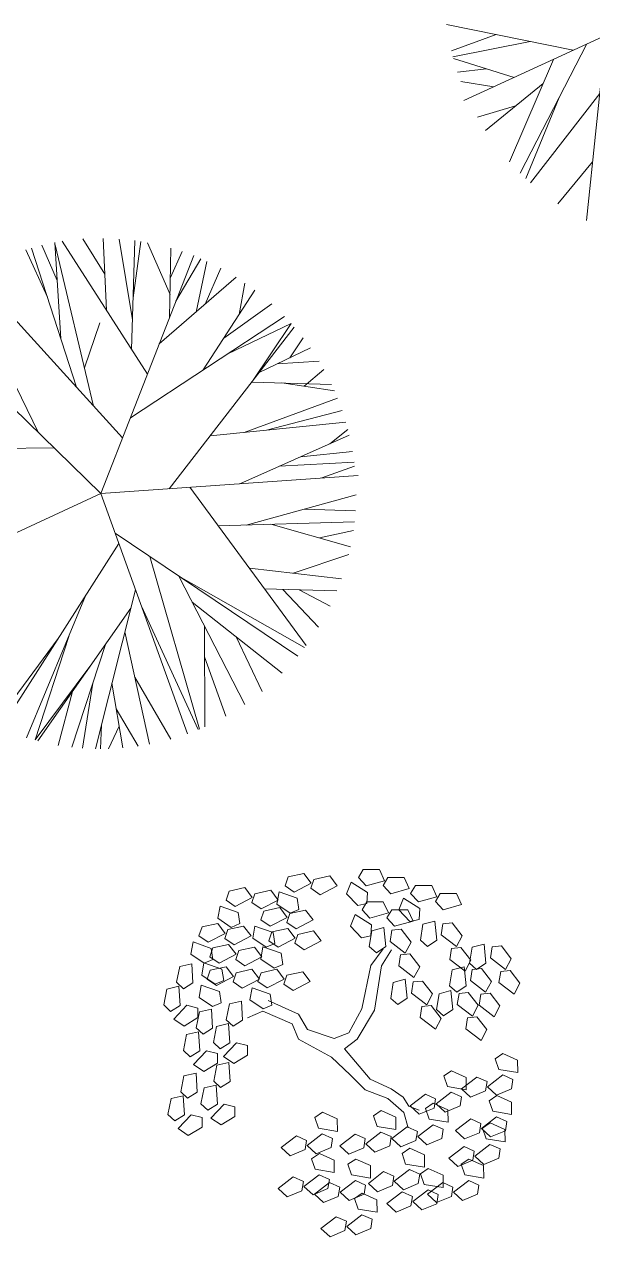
# Model space of a CAD drawing. Header units: millimetres. Extents: x 997 to 4249, y 599 to 1440.
# Drawn here: x 1225.14 to 1233.71, y 966.63 to 984.9 of the extents above; entities that cross this region are included whole.
import ezdxf

# ---------------------------------------------------------------- set-up
doc = ezdxf.new("R2010")
doc.units = ezdxf.units.MM
doc.linetypes.add('Continuo', pattern=[0])
doc.layers.add('cercas existentes', color=18, linetype='Continuous')
doc.layers.add('taludes', color=9, linetype='Continuous')

# ---------------------------------------------------------------- blocks, each defined once
blk = doc.blocks.new('gtfoods1')
at = {"layer": 'taludes', "lineweight": 5, "extrusion": (-0.01642, -0.01246, 0.999788)}
for p, q in [((-689.135, 324.472, 12.075), (-692.689, 322.832, 11.996)), ((-691.044, 323.591, 12.033), (-692.95, 323.98, 12.006)), ((-692.203, 323.827, 12.017), (-692.878, 323.583, 12.002)), ((-691.69, 323.723, 12.024), (-692.856, 323.495, 12.002)), ((-690.837, 323.686, 12.037), (-691.844, 321.741, 11.996)), ((-690.552, 323.818, 12.044), (-690.842, 321.025, 12.004)), ((-691.932, 323.181, 12.013), (-692.848, 323.466, 12.001)), ((-692.351, 323.311, 12.008), (-692.787, 323.262, 12)), ((-691.34, 323.454, 12.026), (-692.003, 321.908, 11.996)), ((-692.237, 323.04, 12.006), (-692.736, 323.119, 11.999)), ((-691.496, 323.09, 12.019), (-692.365, 322.383, 11.996)), ((-690.643, 322.941, 12.031), (-691.687, 321.593, 11.997)), ((-691.91, 322.753, 12.008), (-692.487, 322.585, 11.996)), ((-691.255, 322.88, 12.02), (-691.758, 321.658, 11.997)), ((-690.75, 321.912, 12.017), (-691.275, 321.275, 12)), ((-698.101, 320.216, 12.117), (-698.431, 320.747, 12.118)), ((-698.077, 319.676, 12.111), (-698.125, 320.756, 12.124)), ((-697.683, 319.53, 12.116), (-697.882, 320.746, 12.127)), ((-698.966, 319.869, 12.099), (-699.291, 320.586, 12.102)), ((-698.526, 318.512, 12.089), (-699.207, 320.611, 12.104)), ((-698.816, 320.121, 12.104), (-699.05, 320.652, 12.107)), ((-698.762, 319.24, 12.094), (-698.851, 320.694, 12.111)), ((-698.268, 318.229, 12.09), (-698.849, 320.658, 12.11)), ((-697.458, 318.709, 12.109), (-698.741, 320.712, 12.113)), ((-697.697, 319.082, 12.11), (-697.646, 320.722, 12.131)), ((-697.673, 319.859, 12.12), (-697.555, 320.708, 12.132)), ((-697.117, 319.91, 12.13), (-697.457, 320.691, 12.134)), ((-697.124, 319.564, 12.125), (-697.103, 320.608, 12.138)), ((-697.112, 320.168, 12.133), (-696.936, 320.556, 12.141)), ((-698.16, 316.909, 12.075), (-696.759, 320.5, 12.143)), ((-697.028, 319.812, 12.13), (-696.651, 320.448, 12.144)), ((-696.726, 319.646, 12.133), (-696.564, 320.409, 12.145)), ((-697.832, 317.749, 12.091), (-700.092, 320.236, 12.085)), ((-696.587, 319.766, 12.136), (-696.353, 320.305, 12.147)), ((-699.101, 317.827, 12.071), (-700.24, 320.146, 12.081)), ((-697.279, 319.168, 12.118), (-696.119, 320.17, 12.149)), ((-696.075, 319.61, 12.143), (-695.988, 320.083, 12.15)), ((-696.616, 318.774, 12.124), (-695.838, 319.976, 12.151)), ((-696.307, 319.251, 12.135), (-695.586, 319.768, 12.153)), ((-698.16, 316.909, 12.075), (-700.914, 319.596, 12.063)), ((-698.406, 318.804, 12.095), (-698.175, 319.482, 12.107)), ((-697.714, 318.052, 12.097), (-695.392, 319.58, 12.154)), ((-696.248, 319.016, 12.133), (-695.291, 319.472, 12.154)), ((-695.291, 319.472, 12.154), (-695.886, 318.591, 12.133)), ((-697.132, 316.982, 12.093), (-695.245, 319.419, 12.154)), ((-695.775, 318.735, 12.137), (-695.002, 319.105, 12.154)), ((-695.314, 318.956, 12.147), (-695.112, 319.255, 12.154)), ((-695.505, 318.864, 12.143), (-694.871, 318.903, 12.154)), ((-695.094, 318.527, 12.146), (-694.799, 318.78, 12.154)), ((-695.886, 318.591, 12.133), (-694.684, 318.556, 12.153)), ((-695.431, 318.578, 12.141), (-694.639, 318.457, 12.152)), ((-696.001, 317.832, 12.122), (-694.592, 318.347, 12.152)), ((-695.666, 317.865, 12.128), (-694.523, 318.163, 12.15)), ((-696.514, 317.78, 12.113), (-694.467, 317.986, 12.149)), ((-694.709, 317.66, 12.141), (-694.437, 317.877, 12.148)), ((-696.068, 317.057, 12.111), (-694.416, 317.791, 12.147)), ((-698.868, 317.6, 12.072), (-701.95, 317.568, 12.021)), ((-695.149, 317.465, 12.131), (-694.366, 317.546, 12.145)), ((-695.471, 317.322, 12.124), (-694.343, 317.385, 12.144)), ((-694.83, 317.145, 12.133), (-694.336, 317.324, 12.143)), ((-698.16, 316.909, 12.075), (-694.285, 317.184, 12.142)), ((-698.16, 316.909, 12.075), (-701.714, 315.269, 11.996)), ((-698.16, 316.909, 12.075), (-696.855, 313.29, 12.051)), ((-696.817, 317.004, 12.098), (-695.066, 314.622, 12.097)), ((-695.969, 316.436, 12.105), (-694.313, 316.893, 12.138)), ((-695.095, 316.677, 12.122), (-694.322, 316.65, 12.135)), ((-696.39, 316.423, 12.098), (-694.336, 316.486, 12.133)), ((-695.597, 316.447, 12.111), (-694.397, 316.109, 12.127)), ((-694.864, 316.241, 12.121), (-694.353, 316.354, 12.131)), ((-697.945, 316.312, 12.071), (-695.193, 314.459, 12.093)), ((-697.888, 316.155, 12.07), (-699.669, 313.37, 12.006)), ((-695.26, 315.708, 12.108), (-694.424, 315.992, 12.125)), ((-697.422, 315.96, 12.075), (-696.673, 313.36, 12.055)), ((-696.986, 315.667, 12.079), (-695.089, 314.591, 12.097)), ((-696.986, 315.667, 12.079), (-695.992, 313.73, 12.071)), ((-695.921, 315.784, 12.098), (-694.534, 315.623, 12.119)), ((-697.638, 315.461, 12.066), (-698.242, 313.062, 12.026)), ((-695.692, 315.474, 12.098), (-694.602, 315.445, 12.115)), ((-695.416, 315.466, 12.102), (-694.882, 314.895, 12.104)), ((-695.171, 315.46, 12.106), (-694.705, 315.215, 12.111)), ((-698.39, 315.369, 12.052), (-699.279, 313.228, 12.011)), ((-696.784, 315.273, 12.077), (-695.426, 314.201, 12.086)), ((-697.708, 315.183, 12.061), (-699.109, 313.181, 12.013)), ((-697.549, 315.215, 12.064), (-696.694, 313.352, 12.055)), ((-696.598, 314.91, 12.076), (-696.595, 313.394, 12.057)), ((-698.803, 314.725, 12.037), (-699.772, 313.416, 12.005)), ((-698.644, 314.758, 12.04), (-699.151, 313.2, 12.013)), ((-697.798, 314.825, 12.055), (-697.429, 313.131, 12.04)), ((-696.123, 314.751, 12.082), (-695.73, 313.926, 12.078)), ((-698.09, 314.637, 12.048), (-698.598, 313.087, 12.02)), ((-696.597, 314.447, 12.07), (-696.277, 313.554, 12.064)), ((-698.324, 314.303, 12.04), (-699.151, 313.2, 12.013)), ((-698.282, 314.051, 12.037), (-698.436, 313.071, 12.023)), ((-697.992, 314.053, 12.042), (-697.827, 313.076, 12.033)), ((-697.649, 314.143, 12.049), (-697.105, 313.209, 12.046)), ((-698.588, 313.926, 12.031), (-698.801, 313.115, 12.017)), ((-697.927, 313.665, 12.038), (-697.595, 313.103, 12.037)), ((-698.151, 313.422, 12.032), (-698.164, 313.061, 12.027)), ((-697.883, 313.405, 12.036), (-698.044, 313.063, 12.029))]:
    blk.add_line(p, q, dxfattribs=at)
at = {"layer": 'taludes', "linetype": 'Continuo', "lineweight": 5, "extrusion": (-0.012368, -0.016489, 0.999788)}
for p, q in [((-694.28, 311.122, 12.116), (-694.207, 311.243, 12.119)), ((-694.207, 311.243, 12.119), (-693.963, 311.244, 12.122)), ((-693.963, 311.244, 12.122), (-693.885, 311.075, 12.12)), ((-695.385, 310.998, 12.101), (-695.339, 311.132, 12.103)), ((-695.339, 311.132, 12.103), (-695.101, 311.185, 12.107)), ((-695.101, 311.185, 12.107), (-694.989, 311.036, 12.106)), ((-694.995, 310.96, 12.105), (-694.949, 311.093, 12.108)), ((-694.949, 311.093, 12.108), (-694.712, 311.146, 12.111)), ((-694.712, 311.146, 12.111), (-694.599, 310.997, 12.11)), ((-694.457, 310.878, 12.11), (-694.387, 311.051, 12.114)), ((-694.387, 311.051, 12.114), (-694.141, 310.899, 12.114)), ((-694.164, 310.999, 12.116), (-694.28, 311.122, 12.116)), ((-693.885, 311.075, 12.12), (-694.164, 310.999, 12.116)), ((-693.907, 311.002, 12.119), (-693.834, 311.122, 12.122)), ((-693.834, 311.122, 12.122), (-693.591, 311.124, 12.125)), ((-693.591, 311.124, 12.125), (-693.512, 310.955, 12.123)), ((-696.274, 310.783, 12.086), (-696.228, 310.917, 12.089)), ((-696.228, 310.917, 12.089), (-695.99, 310.97, 12.093)), ((-695.99, 310.97, 12.093), (-695.878, 310.821, 12.092)), ((-695.884, 310.745, 12.09), (-695.838, 310.878, 12.093)), ((-695.838, 310.878, 12.093), (-695.601, 310.931, 12.097)), ((-695.601, 310.931, 12.097), (-695.488, 310.783, 12.096)), ((-695.506, 310.723, 12.095), (-695.475, 310.907, 12.098)), ((-695.475, 310.907, 12.098), (-695.202, 310.81, 12.1)), ((-695.245, 310.903, 12.101), (-695.385, 310.998, 12.101)), ((-694.989, 311.036, 12.106), (-695.245, 310.903, 12.101)), ((-694.856, 310.864, 12.105), (-694.995, 310.96, 12.105)), ((-694.599, 310.997, 12.11), (-694.856, 310.864, 12.105)), ((-694.29, 310.702, 12.109), (-694.457, 310.878, 12.11)), ((-694.141, 310.899, 12.114), (-694.151, 310.73, 12.111)), ((-693.791, 310.879, 12.118), (-693.907, 311.002, 12.119)), ((-693.512, 310.955, 12.123), (-693.791, 310.879, 12.118)), ((-693.492, 310.881, 12.122), (-693.419, 311.002, 12.125)), ((-693.376, 310.758, 12.121), (-693.492, 310.881, 12.122)), ((-693.419, 311.002, 12.125), (-693.175, 311.003, 12.128)), ((-693.175, 311.003, 12.128), (-693.097, 310.834, 12.126)), ((-693.119, 310.761, 12.125), (-693.046, 310.882, 12.128)), ((-693.046, 310.882, 12.128), (-692.803, 310.883, 12.131)), ((-692.803, 310.883, 12.131), (-692.724, 310.714, 12.129)), ((-696.395, 310.508, 12.08), (-696.364, 310.692, 12.083)), ((-696.364, 310.692, 12.083), (-696.091, 310.595, 12.085)), ((-696.134, 310.688, 12.086), (-696.274, 310.783, 12.086)), ((-695.878, 310.821, 12.092), (-696.134, 310.688, 12.086)), ((-695.745, 310.649, 12.09), (-695.884, 310.745, 12.09)), ((-695.488, 310.783, 12.096), (-695.745, 310.649, 12.09)), ((-695.306, 310.586, 12.095), (-695.506, 310.723, 12.095)), ((-695.202, 310.81, 12.1), (-695.177, 310.643, 12.097)), ((-694.151, 310.73, 12.111), (-694.29, 310.702, 12.109)), ((-694.223, 310.634, 12.109), (-694.15, 310.755, 12.112)), ((-694.15, 310.755, 12.112), (-693.906, 310.756, 12.115)), ((-693.906, 310.756, 12.115), (-693.828, 310.588, 12.113)), ((-693.669, 310.638, 12.116), (-693.599, 310.81, 12.12)), ((-693.599, 310.81, 12.12), (-693.353, 310.658, 12.12)), ((-693.097, 310.834, 12.126), (-693.376, 310.758, 12.121)), ((-693.003, 310.638, 12.124), (-693.119, 310.761, 12.125)), ((-692.724, 310.714, 12.129), (-693.003, 310.638, 12.124)), ((-696.195, 310.371, 12.08), (-696.395, 310.508, 12.08)), ((-696.091, 310.595, 12.085), (-696.066, 310.428, 12.083)), ((-695.748, 310.483, 12.088), (-695.702, 310.617, 12.09)), ((-695.702, 310.617, 12.09), (-695.464, 310.67, 12.094)), ((-695.352, 310.521, 12.093), (-695.608, 310.388, 12.088)), ((-695.464, 310.67, 12.094), (-695.352, 310.521, 12.093)), ((-695.358, 310.445, 12.092), (-695.312, 310.578, 12.095)), ((-695.312, 310.578, 12.095), (-695.075, 310.631, 12.098)), ((-695.177, 310.643, 12.097), (-695.306, 310.586, 12.095)), ((-695.075, 310.631, 12.098), (-694.962, 310.483, 12.097)), ((-694.4, 310.391, 12.103), (-694.33, 310.564, 12.106)), ((-694.33, 310.564, 12.106), (-694.084, 310.412, 12.107)), ((-694.107, 310.512, 12.108), (-694.223, 310.634, 12.109)), ((-693.828, 310.588, 12.113), (-694.107, 310.512, 12.108)), ((-693.85, 310.514, 12.112), (-693.777, 310.635, 12.114)), ((-693.734, 310.391, 12.111), (-693.85, 310.514, 12.112)), ((-693.777, 310.635, 12.114), (-693.534, 310.636, 12.117)), ((-693.502, 310.461, 12.115), (-693.669, 310.638, 12.116)), ((-693.534, 310.636, 12.117), (-693.455, 310.467, 12.116)), ((-693.353, 310.658, 12.12), (-693.363, 310.49, 12.117)), ((-696.681, 310.243, 12.072), (-696.635, 310.377, 12.075)), ((-696.635, 310.377, 12.075), (-696.398, 310.429, 12.079)), ((-696.398, 310.429, 12.079), (-696.285, 310.281, 12.078)), ((-696.291, 310.204, 12.076), (-696.245, 310.338, 12.079)), ((-696.245, 310.338, 12.079), (-696.008, 310.391, 12.083)), ((-696.066, 310.428, 12.083), (-696.195, 310.371, 12.08)), ((-696.008, 310.391, 12.083), (-695.895, 310.242, 12.082)), ((-695.869, 310.208, 12.082), (-695.838, 310.392, 12.085)), ((-695.838, 310.392, 12.085), (-695.565, 310.295, 12.087)), ((-695.608, 310.388, 12.088), (-695.748, 310.483, 12.088)), ((-695.582, 310.303, 12.087), (-695.344, 310.356, 12.09)), ((-695.219, 310.349, 12.092), (-695.358, 310.445, 12.092)), ((-695.344, 310.356, 12.09), (-695.232, 310.207, 12.089)), ((-694.962, 310.483, 12.097), (-695.219, 310.349, 12.092)), ((-694.233, 310.214, 12.102), (-694.4, 310.391, 12.103)), ((-694.115, 310.081, 12.101), (-694.075, 310.321, 12.106)), ((-694.084, 310.412, 12.107), (-694.094, 310.243, 12.104)), ((-694.075, 310.321, 12.106), (-693.896, 310.37, 12.109)), ((-693.896, 310.37, 12.109), (-693.868, 310.082, 12.104)), ((-693.802, 310.16, 12.106), (-693.775, 310.327, 12.109)), ((-693.775, 310.327, 12.109), (-693.634, 310.342, 12.111)), ((-693.455, 310.467, 12.116), (-693.734, 310.391, 12.111)), ((-693.634, 310.342, 12.111), (-693.486, 310.149, 12.11)), ((-693.363, 310.49, 12.117), (-693.502, 310.461, 12.115)), ((-693.346, 310.178, 12.112), (-693.306, 310.418, 12.117)), ((-693.306, 310.418, 12.117), (-693.126, 310.467, 12.12)), ((-693.126, 310.467, 12.12), (-693.098, 310.179, 12.115)), ((-693.032, 310.258, 12.117), (-693.005, 310.424, 12.121)), ((-693.005, 310.424, 12.121), (-692.864, 310.439, 12.123)), ((-692.864, 310.439, 12.123), (-692.716, 310.246, 12.121)), ((-696.803, 309.968, 12.066), (-696.771, 310.151, 12.069)), ((-696.771, 310.151, 12.069), (-696.498, 310.055, 12.071)), ((-696.542, 310.148, 12.072), (-696.681, 310.243, 12.072)), ((-696.285, 310.281, 12.078), (-696.542, 310.148, 12.072)), ((-696.152, 310.109, 12.076), (-696.291, 310.204, 12.076)), ((-695.895, 310.242, 12.082), (-696.152, 310.109, 12.076)), ((-695.669, 310.071, 12.082), (-695.869, 310.208, 12.082)), ((-695.628, 310.169, 12.084), (-695.582, 310.303, 12.087)), ((-695.488, 310.074, 12.084), (-695.628, 310.169, 12.084)), ((-695.565, 310.295, 12.087), (-695.54, 310.128, 12.084)), ((-695.232, 310.207, 12.089), (-695.488, 310.074, 12.084)), ((-695.238, 310.131, 12.088), (-695.192, 310.264, 12.091)), ((-695.192, 310.264, 12.091), (-694.954, 310.317, 12.095)), ((-694.842, 310.168, 12.094), (-695.098, 310.035, 12.088)), ((-694.954, 310.317, 12.095), (-694.842, 310.168, 12.094)), ((-694.094, 310.243, 12.104), (-694.233, 310.214, 12.102)), ((-693.573, 309.984, 12.106), (-693.802, 310.16, 12.106)), ((-693.486, 310.149, 12.11), (-693.573, 309.984, 12.106)), ((-693.239, 310.085, 12.112), (-693.346, 310.178, 12.112)), ((-693.098, 310.179, 12.115), (-693.239, 310.085, 12.112)), ((-692.803, 310.081, 12.117), (-693.032, 310.258, 12.117)), ((-692.716, 310.246, 12.121), (-692.803, 310.081, 12.117)), ((-696.602, 309.83, 12.066), (-696.803, 309.968, 12.066)), ((-696.518, 309.928, 12.069), (-696.471, 310.061, 12.072)), ((-696.498, 310.055, 12.071), (-696.473, 309.888, 12.069)), ((-696.471, 310.061, 12.072), (-696.234, 310.114, 12.075)), ((-696.121, 309.966, 12.074), (-696.378, 309.832, 12.069)), ((-696.234, 310.114, 12.075), (-696.121, 309.966, 12.074)), ((-696.128, 309.889, 12.073), (-696.082, 310.022, 12.076)), ((-696.082, 310.022, 12.076), (-695.844, 310.075, 12.08)), ((-695.844, 310.075, 12.08), (-695.732, 309.927, 12.079)), ((-695.749, 309.894, 12.078), (-695.717, 310.078, 12.081)), ((-695.717, 310.078, 12.081), (-695.445, 309.981, 12.083)), ((-695.54, 310.128, 12.084), (-695.669, 310.071, 12.082)), ((-695.445, 309.981, 12.083), (-695.419, 309.814, 12.081)), ((-695.098, 310.035, 12.088), (-695.238, 310.131, 12.088)), ((-694.008, 309.988, 12.101), (-694.115, 310.081, 12.101)), ((-694.09, 309.798, 12.097), (-693.908, 310.049, 12.103)), ((-693.868, 310.082, 12.104), (-694.008, 309.988, 12.101)), ((-693.931, 309.793, 12.099), (-693.779, 310.031, 12.104)), ((-693.672, 309.791, 12.102), (-693.645, 309.958, 12.105)), ((-693.645, 309.958, 12.105), (-693.504, 309.972, 12.107)), ((-693.504, 309.972, 12.107), (-693.356, 309.779, 12.106)), ((-692.903, 309.888, 12.113), (-692.875, 310.055, 12.116)), ((-692.875, 310.055, 12.116), (-692.735, 310.069, 12.118)), ((-692.735, 310.069, 12.118), (-692.587, 309.877, 12.117)), ((-692.604, 309.831, 12.116), (-692.565, 310.071, 12.12)), ((-692.565, 310.071, 12.12), (-692.385, 310.12, 12.123)), ((-692.385, 310.12, 12.123), (-692.357, 309.832, 12.119)), ((-692.291, 309.91, 12.121), (-692.264, 310.077, 12.124)), ((-692.264, 310.077, 12.124), (-692.123, 310.092, 12.126)), ((-692.123, 310.092, 12.126), (-691.975, 309.899, 12.125)), ((-697.019, 309.543, 12.056), (-696.972, 309.781, 12.061)), ((-696.972, 309.781, 12.061), (-696.791, 309.824, 12.064)), ((-696.791, 309.824, 12.064), (-696.772, 309.535, 12.059)), ((-696.639, 309.652, 12.063), (-696.607, 309.836, 12.066)), ((-696.607, 309.836, 12.066), (-696.335, 309.739, 12.068)), ((-696.473, 309.888, 12.069), (-696.602, 309.83, 12.066)), ((-696.378, 309.832, 12.069), (-696.518, 309.928, 12.069)), ((-696.511, 309.725, 12.066), (-696.273, 309.777, 12.069)), ((-696.273, 309.777, 12.069), (-696.161, 309.629, 12.068)), ((-695.988, 309.793, 12.073), (-696.128, 309.889, 12.073)), ((-695.732, 309.927, 12.079), (-695.988, 309.793, 12.073)), ((-695.549, 309.757, 12.078), (-695.749, 309.894, 12.078)), ((-695.419, 309.814, 12.081), (-695.549, 309.757, 12.078)), ((-694.226, 309.141, 12.084), (-694.09, 309.798, 12.097)), ((-694.039, 309.122, 12.086), (-693.931, 309.793, 12.099)), ((-693.443, 309.615, 12.102), (-693.672, 309.791, 12.102)), ((-693.356, 309.779, 12.106), (-693.443, 309.615, 12.102)), ((-692.673, 309.712, 12.113), (-692.903, 309.888, 12.113)), ((-692.865, 309.729, 12.111), (-692.685, 309.778, 12.114)), ((-692.685, 309.778, 12.114), (-692.657, 309.49, 12.109)), ((-692.587, 309.877, 12.117), (-692.673, 309.712, 12.113)), ((-692.498, 309.738, 12.115), (-692.604, 309.831, 12.116)), ((-692.357, 309.832, 12.119), (-692.498, 309.738, 12.115)), ((-692.062, 309.734, 12.121), (-692.291, 309.91, 12.121)), ((-691.975, 309.899, 12.125), (-692.062, 309.734, 12.121)), ((-696.438, 309.515, 12.063), (-696.639, 309.652, 12.063)), ((-696.557, 309.591, 12.063), (-696.511, 309.725, 12.066)), ((-696.417, 309.496, 12.063), (-696.557, 309.591, 12.063)), ((-696.161, 309.629, 12.068), (-696.417, 309.496, 12.063)), ((-696.335, 309.739, 12.068), (-696.309, 309.572, 12.066)), ((-696.167, 309.552, 12.067), (-696.121, 309.686, 12.07)), ((-696.121, 309.686, 12.07), (-695.884, 309.739, 12.074)), ((-695.771, 309.59, 12.073), (-696.028, 309.457, 12.067)), ((-695.884, 309.739, 12.074), (-695.771, 309.59, 12.073)), ((-695.792, 309.554, 12.072), (-695.746, 309.687, 12.074)), ((-695.746, 309.687, 12.074), (-695.508, 309.74, 12.078)), ((-695.396, 309.592, 12.077), (-695.652, 309.458, 12.072)), ((-695.508, 309.74, 12.078), (-695.396, 309.592, 12.077)), ((-695.402, 309.515, 12.076), (-695.356, 309.649, 12.079)), ((-695.356, 309.649, 12.079), (-695.118, 309.701, 12.082)), ((-695.118, 309.701, 12.082), (-695.006, 309.553, 12.081)), ((-693.753, 309.541, 12.097), (-693.573, 309.59, 12.1)), ((-693.573, 309.59, 12.1), (-693.545, 309.302, 12.095)), ((-692.905, 309.489, 12.106), (-692.865, 309.729, 12.111)), ((-692.591, 309.569, 12.112), (-692.564, 309.735, 12.115)), ((-692.564, 309.735, 12.115), (-692.423, 309.75, 12.117)), ((-692.423, 309.75, 12.117), (-692.275, 309.557, 12.115)), ((-692.161, 309.541, 12.116), (-692.134, 309.707, 12.119)), ((-692.134, 309.707, 12.119), (-691.994, 309.722, 12.121)), ((-691.994, 309.722, 12.121), (-691.845, 309.529, 12.12)), ((-697.212, 309.202, 12.048), (-697.165, 309.44, 12.053)), ((-697.165, 309.44, 12.053), (-696.983, 309.483, 12.056)), ((-696.916, 309.446, 12.056), (-697.019, 309.543, 12.056)), ((-696.983, 309.483, 12.056), (-696.965, 309.195, 12.051)), ((-696.772, 309.535, 12.059), (-696.916, 309.446, 12.056)), ((-696.678, 309.316, 12.057), (-696.647, 309.5, 12.06)), ((-696.647, 309.5, 12.06), (-696.374, 309.403, 12.062)), ((-696.309, 309.572, 12.066), (-696.438, 309.515, 12.063)), ((-696.028, 309.457, 12.067), (-696.167, 309.552, 12.067)), ((-695.913, 309.279, 12.066), (-695.882, 309.462, 12.069)), ((-695.882, 309.462, 12.069), (-695.609, 309.365, 12.071)), ((-695.652, 309.458, 12.072), (-695.792, 309.554, 12.072)), ((-695.262, 309.42, 12.076), (-695.402, 309.515, 12.076)), ((-695.006, 309.553, 12.081), (-695.262, 309.42, 12.076)), ((-693.793, 309.301, 12.092), (-693.753, 309.541, 12.097)), ((-693.479, 309.381, 12.097), (-693.452, 309.548, 12.101)), ((-693.452, 309.548, 12.101), (-693.312, 309.562, 12.103)), ((-693.312, 309.562, 12.103), (-693.163, 309.369, 12.101)), ((-693.064, 309.371, 12.102), (-692.884, 309.42, 12.105)), ((-692.798, 309.396, 12.106), (-692.905, 309.489, 12.106)), ((-692.884, 309.42, 12.105), (-692.856, 309.132, 12.101)), ((-692.657, 309.49, 12.109), (-692.798, 309.396, 12.106)), ((-692.362, 309.393, 12.111), (-692.591, 309.569, 12.112)), ((-692.275, 309.557, 12.115), (-692.362, 309.393, 12.111)), ((-691.932, 309.364, 12.116), (-692.161, 309.541, 12.116)), ((-691.845, 309.529, 12.12), (-691.932, 309.364, 12.116)), ((-696.478, 309.178, 12.057), (-696.678, 309.316, 12.057)), ((-696.349, 309.236, 12.06), (-696.478, 309.178, 12.057)), ((-696.374, 309.403, 12.062), (-696.349, 309.236, 12.06)), ((-696.223, 309.217, 12.061), (-696.042, 309.26, 12.064)), ((-696.042, 309.26, 12.064), (-696.024, 308.972, 12.059)), ((-695.713, 309.141, 12.066), (-695.913, 309.279, 12.066)), ((-695.183, 309.063, 12.071), (-695.64, 309.267, 12.069)), ((-695.609, 309.365, 12.071), (-695.583, 309.198, 12.068)), ((-693.686, 309.209, 12.092), (-693.793, 309.301, 12.092)), ((-693.545, 309.302, 12.095), (-693.686, 309.209, 12.092)), ((-693.25, 309.205, 12.097), (-693.479, 309.381, 12.097)), ((-693.163, 309.369, 12.101), (-693.25, 309.205, 12.097)), ((-693.104, 309.131, 12.098), (-693.064, 309.371, 12.102)), ((-692.79, 309.211, 12.103), (-692.763, 309.377, 12.106)), ((-692.763, 309.377, 12.106), (-692.623, 309.392, 12.108)), ((-692.623, 309.392, 12.108), (-692.474, 309.199, 12.107)), ((-692.462, 309.199, 12.107), (-692.434, 309.366, 12.11)), ((-692.434, 309.366, 12.11), (-692.294, 309.381, 12.112)), ((-692.294, 309.381, 12.112), (-692.146, 309.188, 12.111)), ((-697.109, 309.105, 12.048), (-697.212, 309.202, 12.048)), ((-696.965, 309.195, 12.051), (-697.109, 309.105, 12.048)), ((-697.061, 308.986, 12.047), (-696.863, 309.197, 12.053)), ((-696.863, 309.197, 12.053), (-696.7, 309.152, 12.054)), ((-696.723, 308.858, 12.049), (-696.675, 309.097, 12.053)), ((-696.7, 309.152, 12.054), (-696.699, 309.011, 12.052)), ((-696.675, 309.097, 12.053), (-696.494, 309.14, 12.056)), ((-696.494, 309.14, 12.056), (-696.475, 308.851, 12.052)), ((-696.271, 308.979, 12.056), (-696.223, 309.217, 12.061)), ((-695.717, 309.107, 12.065), (-695.952, 309.007, 12.061)), ((-695.275, 308.918, 12.068), (-695.717, 309.107, 12.065)), ((-695.583, 309.198, 12.068), (-695.713, 309.141, 12.066)), ((-695.046, 308.83, 12.069), (-695.183, 309.063, 12.071)), ((-694.425, 308.783, 12.076), (-694.226, 309.141, 12.084)), ((-694.298, 308.684, 12.076), (-694.039, 309.122, 12.086)), ((-693.35, 309.011, 12.093), (-693.322, 309.178, 12.096)), ((-693.322, 309.178, 12.096), (-693.182, 309.193, 12.098)), ((-693.182, 309.193, 12.098), (-693.034, 309, 12.097)), ((-692.997, 309.038, 12.098), (-693.104, 309.131, 12.098)), ((-692.856, 309.132, 12.101), (-692.997, 309.038, 12.098)), ((-692.561, 309.035, 12.103), (-692.79, 309.211, 12.103)), ((-692.474, 309.199, 12.107), (-692.561, 309.035, 12.103)), ((-692.232, 309.023, 12.107), (-692.462, 309.199, 12.107)), ((-692.146, 309.188, 12.111), (-692.232, 309.023, 12.107)), ((-696.906, 308.883, 12.047), (-697.061, 308.986, 12.047)), ((-696.699, 309.011, 12.052), (-696.906, 308.883, 12.047)), ((-696.619, 308.762, 12.048), (-696.723, 308.858, 12.049)), ((-696.464, 308.638, 12.048), (-696.416, 308.877, 12.053)), ((-696.416, 308.877, 12.053), (-696.235, 308.92, 12.056)), ((-696.167, 308.883, 12.056), (-696.271, 308.979, 12.056)), ((-696.235, 308.92, 12.056), (-696.216, 308.631, 12.051)), ((-696.024, 308.972, 12.059), (-696.167, 308.883, 12.056)), ((-695.181, 308.685, 12.065), (-695.275, 308.918, 12.068)), ((-693.12, 308.835, 12.093), (-693.35, 309.011, 12.093)), ((-693.034, 309, 12.097), (-693.12, 308.835, 12.093)), ((-692.661, 308.841, 12.099), (-692.633, 309.008, 12.102)), ((-692.633, 309.008, 12.102), (-692.493, 309.023, 12.104)), ((-692.493, 309.023, 12.104), (-692.345, 308.83, 12.102)), ((-696.916, 308.517, 12.041), (-696.868, 308.756, 12.045)), ((-696.868, 308.756, 12.045), (-696.687, 308.799, 12.048)), ((-696.687, 308.799, 12.048), (-696.668, 308.51, 12.044)), ((-696.475, 308.851, 12.052), (-696.619, 308.762, 12.048)), ((-694.683, 308.413, 12.067), (-695.181, 308.685, 12.065)), ((-694.645, 308.695, 12.072), (-695.046, 308.83, 12.069)), ((-694.645, 308.695, 12.072), (-694.425, 308.783, 12.076)), ((-694.491, 308.542, 12.071), (-694.298, 308.684, 12.076)), ((-692.431, 308.665, 12.099), (-692.661, 308.841, 12.099)), ((-692.345, 308.83, 12.102), (-692.431, 308.665, 12.099)), ((-696.812, 308.421, 12.04), (-696.916, 308.517, 12.041)), ((-696.668, 308.51, 12.044), (-696.812, 308.421, 12.04)), ((-696.764, 308.302, 12.039), (-696.566, 308.512, 12.045)), ((-696.566, 308.512, 12.045), (-696.403, 308.468, 12.046)), ((-696.36, 308.542, 12.048), (-696.464, 308.638, 12.048)), ((-696.216, 308.631, 12.051), (-696.36, 308.542, 12.048)), ((-696.313, 308.423, 12.047), (-696.114, 308.633, 12.053)), ((-696.114, 308.633, 12.053), (-695.951, 308.589, 12.054)), ((-695.951, 308.589, 12.054), (-695.951, 308.447, 12.051)), ((-694.491, 308.542, 12.071), (-694.1, 308.084, 12.068)), ((-696.402, 308.327, 12.044), (-696.609, 308.199, 12.039)), ((-696.411, 308.292, 12.043), (-696.23, 308.335, 12.046)), ((-696.403, 308.468, 12.046), (-696.402, 308.327, 12.044)), ((-696.157, 308.32, 12.047), (-696.313, 308.423, 12.047)), ((-696.23, 308.335, 12.046), (-696.212, 308.047, 12.042)), ((-695.951, 308.447, 12.051), (-696.157, 308.32, 12.047)), ((-694.683, 308.413, 12.067), (-694.402, 308.148, 12.066)), ((-692.218, 308.391, 12.097), (-692.101, 308.47, 12.099)), ((-692.164, 308.231, 12.095), (-692.218, 308.391, 12.097)), ((-692.101, 308.47, 12.099), (-691.88, 308.369, 12.101)), ((-691.88, 308.369, 12.101), (-691.878, 308.183, 12.098)), ((-696.955, 307.894, 12.03), (-696.908, 308.132, 12.034)), ((-696.908, 308.132, 12.034), (-696.726, 308.175, 12.037)), ((-696.609, 308.199, 12.039), (-696.764, 308.302, 12.039)), ((-696.726, 308.175, 12.037), (-696.708, 307.887, 12.033)), ((-696.459, 308.054, 12.039), (-696.411, 308.292, 12.043)), ((-694.402, 308.148, 12.066), (-694.178, 307.925, 12.065)), ((-692.993, 308.132, 12.083), (-692.876, 308.211, 12.086)), ((-692.938, 307.972, 12.081), (-692.993, 308.132, 12.083)), ((-692.876, 308.211, 12.086), (-692.654, 308.111, 12.087)), ((-692.334, 307.97, 12.088), (-692.105, 308.147, 12.094)), ((-691.878, 308.183, 12.098), (-692.164, 308.231, 12.095)), ((-692.105, 308.147, 12.094), (-691.951, 308.077, 12.095)), ((-696.652, 307.713, 12.031), (-696.604, 307.951, 12.035)), ((-696.604, 307.951, 12.035), (-696.423, 307.994, 12.038)), ((-696.355, 307.958, 12.038), (-696.459, 308.054, 12.039)), ((-696.423, 307.994, 12.038), (-696.404, 307.706, 12.034)), ((-696.212, 308.047, 12.042), (-696.355, 307.958, 12.038)), ((-694.1, 308.084, 12.068), (-693.787, 307.939, 12.07)), ((-692.653, 307.924, 12.084), (-692.938, 307.972, 12.081)), ((-692.724, 307.94, 12.083), (-692.495, 308.116, 12.089)), ((-692.654, 308.111, 12.087), (-692.653, 307.924, 12.084)), ((-692.495, 308.116, 12.089), (-692.341, 308.047, 12.09)), ((-692.341, 308.047, 12.09), (-692.363, 307.907, 12.087)), ((-692.197, 307.844, 12.088), (-692.334, 307.97, 12.088)), ((-691.951, 308.077, 12.095), (-691.973, 307.938, 12.092)), ((-697.148, 307.553, 12.022), (-697.101, 307.791, 12.026)), ((-697.101, 307.791, 12.026), (-696.919, 307.834, 12.029)), ((-696.852, 307.798, 12.03), (-696.955, 307.894, 12.03)), ((-696.919, 307.834, 12.029), (-696.901, 307.546, 12.025)), ((-696.708, 307.887, 12.033), (-696.852, 307.798, 12.03)), ((-694.178, 307.925, 12.065), (-693.835, 307.793, 12.067)), ((-693.835, 307.793, 12.067), (-693.596, 307.582, 12.066)), ((-693.787, 307.939, 12.07), (-693.603, 307.812, 12.07)), ((-693.603, 307.812, 12.07), (-693.52, 307.675, 12.069)), ((-693.499, 307.681, 12.069), (-693.27, 307.857, 12.075)), ((-693.27, 307.857, 12.075), (-693.116, 307.788, 12.076)), ((-693.116, 307.788, 12.076), (-693.138, 307.648, 12.073)), ((-693.109, 307.711, 12.075), (-692.879, 307.888, 12.08)), ((-692.879, 307.888, 12.08), (-692.725, 307.818, 12.081)), ((-692.725, 307.818, 12.081), (-692.747, 307.679, 12.078)), ((-692.588, 307.814, 12.083), (-692.724, 307.94, 12.083)), ((-692.363, 307.907, 12.087), (-692.588, 307.814, 12.083)), ((-692.31, 307.759, 12.085), (-692.193, 307.838, 12.088)), ((-692.256, 307.599, 12.083), (-692.31, 307.759, 12.085)), ((-691.973, 307.938, 12.092), (-692.197, 307.844, 12.088)), ((-692.193, 307.838, 12.088), (-691.971, 307.738, 12.089)), ((-696.548, 307.617, 12.03), (-696.652, 307.713, 12.031)), ((-696.404, 307.706, 12.034), (-696.548, 307.617, 12.03)), ((-696.501, 307.498, 12.029), (-696.302, 307.708, 12.035)), ((-696.302, 307.708, 12.035), (-696.139, 307.664, 12.036)), ((-696.139, 307.664, 12.036), (-696.139, 307.522, 12.034)), ((-694.936, 307.505, 12.048), (-694.819, 307.584, 12.051)), ((-694.819, 307.584, 12.051), (-694.597, 307.484, 12.052)), ((-694.053, 307.531, 12.06), (-693.936, 307.61, 12.063)), ((-693.936, 307.61, 12.063), (-693.714, 307.51, 12.064)), ((-693.596, 307.582, 12.066), (-693.53, 307.351, 12.063)), ((-693.52, 307.675, 12.069), (-693.363, 307.616, 12.07)), ((-693.362, 307.555, 12.069), (-693.499, 307.681, 12.069)), ((-693.138, 307.648, 12.073), (-693.362, 307.555, 12.069)), ((-693.268, 307.641, 12.071), (-693.151, 307.72, 12.074)), ((-693.214, 307.481, 12.069), (-693.268, 307.641, 12.071)), ((-693.151, 307.72, 12.074), (-692.93, 307.62, 12.075)), ((-692.972, 307.585, 12.074), (-693.109, 307.711, 12.075)), ((-692.747, 307.679, 12.078), (-692.972, 307.585, 12.074)), ((-692.93, 307.62, 12.075), (-692.929, 307.434, 12.072)), ((-691.97, 307.552, 12.086), (-692.256, 307.599, 12.083)), ((-691.971, 307.738, 12.089), (-691.97, 307.552, 12.086)), ((-697.045, 307.457, 12.022), (-697.148, 307.553, 12.022)), ((-696.901, 307.546, 12.025), (-697.045, 307.457, 12.022)), ((-696.997, 307.338, 12.02), (-696.799, 307.548, 12.026)), ((-696.799, 307.548, 12.026), (-696.635, 307.504, 12.027)), ((-696.635, 307.504, 12.027), (-696.635, 307.362, 12.025)), ((-696.345, 307.394, 12.029), (-696.501, 307.498, 12.029)), ((-696.139, 307.522, 12.034), (-696.345, 307.394, 12.029)), ((-694.881, 307.345, 12.047), (-694.936, 307.505, 12.048)), ((-694.597, 307.484, 12.052), (-694.596, 307.297, 12.049)), ((-693.998, 307.371, 12.058), (-694.053, 307.531, 12.06)), ((-693.714, 307.51, 12.064), (-693.713, 307.323, 12.061)), ((-693.384, 307.221, 12.063), (-693.155, 307.397, 12.069)), ((-692.929, 307.434, 12.072), (-693.214, 307.481, 12.069)), ((-693.155, 307.397, 12.069), (-693.001, 307.328, 12.07)), ((-692.816, 307.308, 12.071), (-692.587, 307.485, 12.077)), ((-692.587, 307.485, 12.077), (-692.433, 307.415, 12.078)), ((-692.433, 307.415, 12.078), (-692.455, 307.276, 12.075)), ((-692.426, 307.339, 12.077), (-692.197, 307.515, 12.083)), ((-692.41, 307.344, 12.077), (-692.293, 307.423, 12.08)), ((-692.293, 307.423, 12.08), (-692.071, 307.323, 12.081)), ((-692.197, 307.515, 12.083), (-692.043, 307.446, 12.083)), ((-692.043, 307.446, 12.083), (-692.064, 307.306, 12.081)), ((-696.842, 307.235, 12.02), (-696.997, 307.338, 12.02)), ((-696.635, 307.362, 12.025), (-696.842, 307.235, 12.02)), ((-695.442, 307.054, 12.035), (-695.213, 307.23, 12.041)), ((-695.213, 307.23, 12.041), (-695.059, 307.161, 12.041)), ((-695.052, 307.084, 12.04), (-694.823, 307.261, 12.046)), ((-694.596, 307.297, 12.049), (-694.881, 307.345, 12.047)), ((-694.823, 307.261, 12.046), (-694.668, 307.191, 12.047)), ((-694.559, 307.08, 12.046), (-694.33, 307.256, 12.052)), ((-694.33, 307.256, 12.052), (-694.176, 307.187, 12.053)), ((-694.169, 307.11, 12.051), (-693.939, 307.287, 12.057)), ((-693.713, 307.323, 12.061), (-693.998, 307.371, 12.058)), ((-693.939, 307.287, 12.057), (-693.785, 307.217, 12.058)), ((-693.785, 307.217, 12.058), (-693.807, 307.078, 12.055)), ((-693.775, 307.19, 12.058), (-693.546, 307.367, 12.063)), ((-693.546, 307.367, 12.063), (-693.391, 307.297, 12.064)), ((-693.391, 307.297, 12.064), (-693.413, 307.158, 12.062)), ((-693.247, 307.095, 12.063), (-693.384, 307.221, 12.063)), ((-693.001, 307.328, 12.07), (-693.023, 307.188, 12.067)), ((-692.679, 307.182, 12.071), (-692.816, 307.308, 12.071)), ((-692.455, 307.276, 12.075), (-692.679, 307.182, 12.071)), ((-692.289, 307.213, 12.076), (-692.426, 307.339, 12.077)), ((-692.356, 307.184, 12.075), (-692.41, 307.344, 12.077)), ((-692.064, 307.306, 12.081), (-692.289, 307.213, 12.076)), ((-692.071, 307.323, 12.081), (-692.07, 307.137, 12.078)), ((-695.305, 306.928, 12.034), (-695.442, 307.054, 12.035)), ((-695.059, 307.161, 12.041), (-695.081, 307.021, 12.039)), ((-694.915, 306.958, 12.04), (-695.052, 307.084, 12.04)), ((-694.69, 307.052, 12.044), (-694.915, 306.958, 12.04)), ((-694.668, 307.191, 12.047), (-694.69, 307.052, 12.044)), ((-694.422, 306.954, 12.046), (-694.559, 307.08, 12.046)), ((-694.198, 307.047, 12.05), (-694.422, 306.954, 12.046)), ((-694.176, 307.187, 12.053), (-694.198, 307.047, 12.05)), ((-694.032, 306.984, 12.051), (-694.169, 307.11, 12.051)), ((-693.807, 307.078, 12.055), (-694.032, 306.984, 12.051)), ((-693.638, 307.064, 12.057), (-693.775, 307.19, 12.058)), ((-693.413, 307.158, 12.062), (-693.638, 307.064, 12.057)), ((-693.622, 306.964, 12.056), (-693.505, 307.043, 12.059)), ((-693.505, 307.043, 12.059), (-693.284, 306.943, 12.06)), ((-693.023, 307.188, 12.067), (-693.247, 307.095, 12.063)), ((-692.916, 306.893, 12.063), (-692.687, 307.07, 12.069)), ((-692.687, 307.07, 12.069), (-692.533, 307, 12.07)), ((-692.526, 306.924, 12.069), (-692.297, 307.1, 12.074)), ((-692.07, 307.137, 12.078), (-692.356, 307.184, 12.075)), ((-692.297, 307.1, 12.074), (-692.143, 307.031, 12.075)), ((-692.143, 307.031, 12.075), (-692.164, 306.891, 12.073)), ((-695.081, 307.021, 12.039), (-695.305, 306.928, 12.034)), ((-694.984, 306.885, 12.038), (-694.867, 306.965, 12.04)), ((-694.93, 306.725, 12.036), (-694.984, 306.885, 12.038)), ((-694.867, 306.965, 12.04), (-694.646, 306.864, 12.042)), ((-694.646, 306.864, 12.042), (-694.644, 306.678, 12.038)), ((-694.437, 306.801, 12.043), (-694.32, 306.88, 12.046)), ((-694.32, 306.88, 12.046), (-694.099, 306.78, 12.047)), ((-693.568, 306.804, 12.054), (-693.622, 306.964, 12.056)), ((-693.284, 306.943, 12.06), (-693.282, 306.757, 12.057)), ((-692.779, 306.767, 12.063), (-692.916, 306.893, 12.063)), ((-692.555, 306.861, 12.067), (-692.779, 306.767, 12.063)), ((-692.731, 306.801, 12.064), (-692.614, 306.88, 12.067)), ((-692.614, 306.88, 12.067), (-692.392, 306.78, 12.068)), ((-692.533, 307, 12.07), (-692.555, 306.861, 12.067)), ((-692.389, 306.798, 12.068), (-692.526, 306.924, 12.069)), ((-692.164, 306.891, 12.073), (-692.389, 306.798, 12.068)), ((-694.644, 306.678, 12.038), (-694.93, 306.725, 12.036)), ((-694.383, 306.641, 12.041), (-694.437, 306.801, 12.043)), ((-694.128, 306.513, 12.042), (-693.899, 306.69, 12.048)), ((-694.099, 306.78, 12.047), (-694.097, 306.593, 12.044)), ((-693.899, 306.69, 12.048), (-693.745, 306.62, 12.049)), ((-693.738, 306.544, 12.047), (-693.509, 306.72, 12.053)), ((-693.282, 306.757, 12.057), (-693.568, 306.804, 12.054)), ((-693.509, 306.72, 12.053), (-693.355, 306.651, 12.054)), ((-693.343, 306.658, 12.054), (-693.226, 306.737, 12.057)), ((-693.226, 306.737, 12.057), (-693.004, 306.637, 12.058)), ((-692.676, 306.641, 12.062), (-692.731, 306.801, 12.064)), ((-692.392, 306.78, 12.068), (-692.391, 306.593, 12.065)), ((-695.49, 306.435, 12.024), (-695.261, 306.611, 12.03)), ((-695.261, 306.611, 12.03), (-695.107, 306.542, 12.03)), ((-695.107, 306.542, 12.03), (-695.129, 306.402, 12.028)), ((-695.1, 306.465, 12.029), (-694.871, 306.641, 12.035)), ((-694.943, 306.35, 12.029), (-694.714, 306.526, 12.035)), ((-694.871, 306.641, 12.035), (-694.717, 306.572, 12.036)), ((-694.717, 306.572, 12.036), (-694.739, 306.433, 12.033)), ((-694.714, 306.526, 12.035), (-694.56, 306.457, 12.036)), ((-694.553, 306.38, 12.035), (-694.324, 306.557, 12.04)), ((-694.097, 306.593, 12.044), (-694.383, 306.641, 12.041)), ((-694.324, 306.557, 12.04), (-694.17, 306.487, 12.041)), ((-694.17, 306.487, 12.041), (-694.192, 306.348, 12.039)), ((-693.992, 306.387, 12.042), (-694.128, 306.513, 12.042)), ((-693.767, 306.481, 12.046), (-693.992, 306.387, 12.042)), ((-693.745, 306.62, 12.049), (-693.767, 306.481, 12.046)), ((-693.601, 306.417, 12.047), (-693.738, 306.544, 12.047)), ((-693.377, 306.511, 12.051), (-693.601, 306.417, 12.047)), ((-693.355, 306.651, 12.054), (-693.377, 306.511, 12.051)), ((-693.288, 306.498, 12.052), (-693.343, 306.658, 12.054)), ((-693.003, 306.451, 12.055), (-693.288, 306.498, 12.052)), ((-693.237, 306.35, 12.05), (-693.008, 306.526, 12.056)), ((-693.008, 306.526, 12.056), (-692.854, 306.457, 12.057)), ((-693.004, 306.637, 12.058), (-693.003, 306.451, 12.055)), ((-692.847, 306.38, 12.056), (-692.617, 306.557, 12.062)), ((-692.391, 306.593, 12.065), (-692.676, 306.641, 12.062)), ((-692.617, 306.557, 12.062), (-692.463, 306.487, 12.062)), ((-692.463, 306.487, 12.062), (-692.485, 306.348, 12.06)), ((-695.354, 306.309, 12.024), (-695.49, 306.435, 12.024)), ((-695.129, 306.402, 12.028), (-695.354, 306.309, 12.024)), ((-694.963, 306.339, 12.029), (-695.1, 306.465, 12.029)), ((-694.739, 306.433, 12.033), (-694.963, 306.339, 12.029)), ((-694.807, 306.224, 12.029), (-694.943, 306.35, 12.029)), ((-694.582, 306.317, 12.033), (-694.807, 306.224, 12.029)), ((-694.56, 306.457, 12.036), (-694.582, 306.317, 12.033)), ((-694.416, 306.254, 12.034), (-694.553, 306.38, 12.035)), ((-694.192, 306.348, 12.039), (-694.416, 306.254, 12.034)), ((-694.338, 306.285, 12.036), (-694.221, 306.364, 12.039)), ((-694.221, 306.364, 12.039), (-693.999, 306.263, 12.04)), ((-693.849, 306.207, 12.041), (-693.62, 306.384, 12.046)), ((-693.62, 306.384, 12.046), (-693.466, 306.314, 12.047)), ((-693.466, 306.314, 12.047), (-693.488, 306.175, 12.044)), ((-693.458, 306.238, 12.046), (-693.229, 306.414, 12.052)), ((-693.1, 306.224, 12.05), (-693.237, 306.35, 12.05)), ((-693.229, 306.414, 12.052), (-693.075, 306.345, 12.052)), ((-692.876, 306.317, 12.054), (-693.1, 306.224, 12.05)), ((-693.075, 306.345, 12.052), (-693.097, 306.205, 12.05)), ((-692.854, 306.457, 12.057), (-692.876, 306.317, 12.054)), ((-692.71, 306.254, 12.055), (-692.847, 306.38, 12.056)), ((-692.485, 306.348, 12.06), (-692.71, 306.254, 12.055)), ((-694.283, 306.124, 12.034), (-694.338, 306.285, 12.036)), ((-693.998, 306.077, 12.037), (-694.283, 306.124, 12.034)), ((-693.999, 306.263, 12.04), (-693.998, 306.077, 12.037)), ((-693.712, 306.081, 12.04), (-693.849, 306.207, 12.041)), ((-693.488, 306.175, 12.044), (-693.712, 306.081, 12.04)), ((-693.322, 306.112, 12.045), (-693.458, 306.238, 12.046)), ((-693.097, 306.205, 12.05), (-693.322, 306.112, 12.045)), ((-694.844, 305.834, 12.022), (-694.615, 306.01, 12.028)), ((-694.615, 306.01, 12.028), (-694.461, 305.941, 12.029)), ((-694.461, 305.941, 12.029), (-694.483, 305.801, 12.026)), ((-694.454, 305.864, 12.027), (-694.225, 306.041, 12.033)), ((-694.225, 306.041, 12.033), (-694.07, 305.971, 12.034)), ((-694.07, 305.971, 12.034), (-694.092, 305.832, 12.031)), ((-694.707, 305.708, 12.022), (-694.844, 305.834, 12.022)), ((-694.483, 305.801, 12.026), (-694.707, 305.708, 12.022)), ((-694.317, 305.738, 12.027), (-694.454, 305.864, 12.027)), ((-694.092, 305.832, 12.031), (-694.317, 305.738, 12.027))]:
    blk.add_line(p, q, dxfattribs=at)

msp = doc.modelspace()

# ---------------------------------------------------------------- block references
at = {"layer": 'cercas existentes', "color": 1}
msp.add_blockref('gtfoods1', (1924.454, 660.921), dxfattribs=at)

doc.saveas('drawing.dxf')
